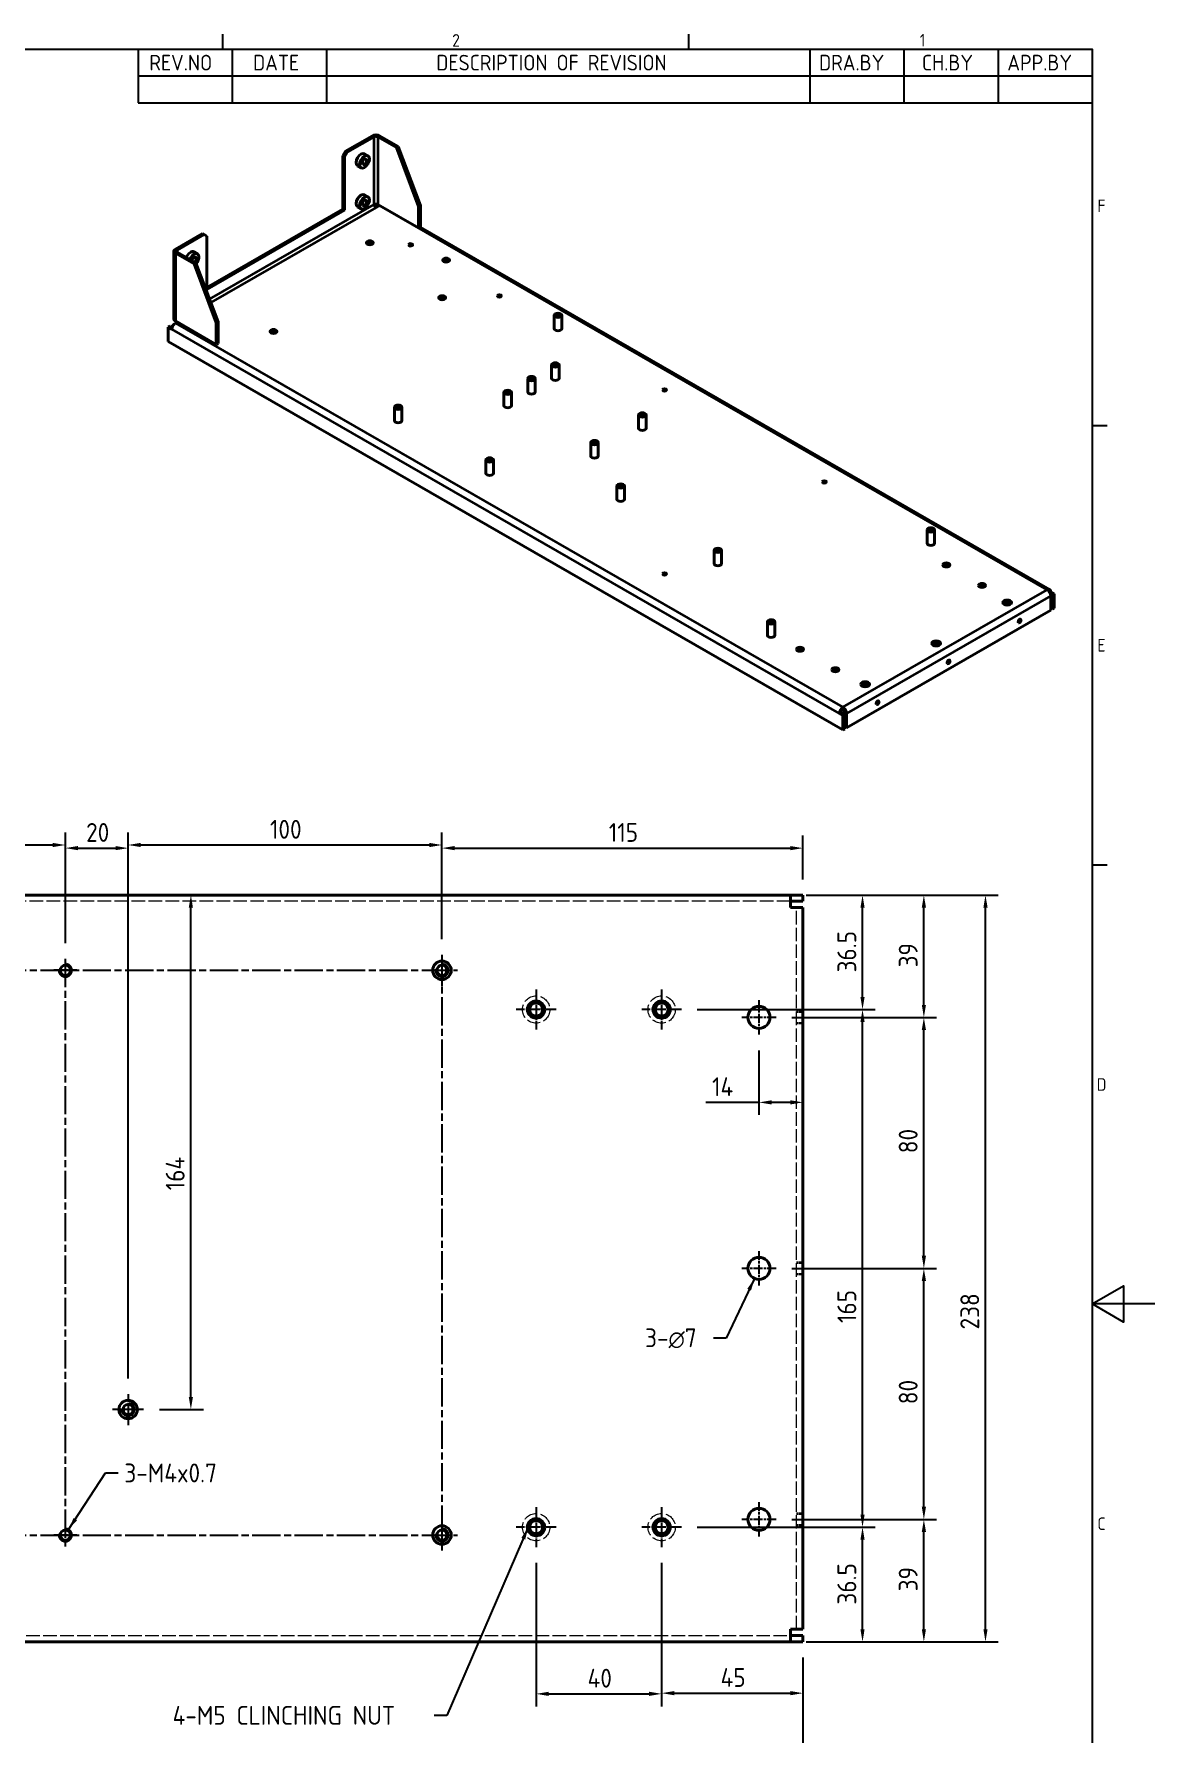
# Model space of a CAD drawing. Header units: millimetres. Extents: x 0 to 1188, y 0 to 840.
# Drawn here: x 831 to 1188, y 283 to 825 of the extents above; entities that cross this region are included whole.
import ezdxf

# ---------------------------------------------------------------- set-up
doc = ezdxf.new("R2010")
doc.units = ezdxf.units.MM
doc.header["$LTSCALE"] = 2
doc.linetypes.add('CHAIN', pattern=[0.3543, 0.2362, -0.0295, 0.0591, -0.0295])
doc.linetypes.add('DASHED', pattern=[0.2067, 0.1654, -0.0413])
doc.layers.get('0').update_dxf_attribs({"color": 3, "lineweight": 25})
for name, color, linetype, lineweight in [('가려진 것(ISO)', 2, 'DASHED', 18), ('가시적인 것(ISO)', 3, 'Continuous', 40), ('가시적인 좁은 것(ISO)', 3, 'Continuous', 35), ('경계(ISO)', 7, 'Continuous', 25), ('기호(ISO)', 5, 'Continuous', 25), ('중심 표식(ISO)', 1, 'Continuous', 25), ('중심선(ISO)', 1, 'Continuous', 25), ('치수(ISO)', 2, 'Continuous', 25)]:
    doc.layers.add(name, color=color, linetype=linetype, lineweight=lineweight)
doc.styles.add('ISO Proportiona M2B', font='isocp.shx')
doc.styles.add('문자 텍스트_PSTEK_POSCO', font='isocp.shx')
doc.styles.add('치수 텍스트_PSTEK_POSCO', font='isocp.shx')
doc.dimstyles.new('치수_PSTEK_POSCO', dxfattribs={"dimscale": 2, "dimtxt": 3, "dimasz": 2, "dimexe": 2, "dimexo": 2.5, "dimgap": 1, "dimtad": 1, "dimrnd": 1e-08, "dimdsep": 46, "dimtxsty": '치수 텍스트_PSTEK_POSCO', "dimcen": 0.09, "dimdle": 10, "dimclrd": 7, "dimclre": 7, "dimclrt": 2, "dimadec": 1, "dimazin": 2, "dimtfac": 1, "dimtmove": 0, "dimatfit": 3, "dimfxl": 0, "dimtolj": 1, "dimlwd": -1, "dimlwe": -1, "dimarcsym": 0})
doc.dimstyles.new('치수_PSTEK_POSCO$7', dxfattribs={"dimscale": 2, "dimtxt": 3, "dimasz": 2, "dimexe": 2, "dimexo": 2.5, "dimgap": 1, "dimtad": 1, "dimrnd": 1e-08, "dimdsep": 46, "dimtxsty": '치수 텍스트_PSTEK_POSCO', "dimcen": 0.09, "dimdle": 10, "dimclrd": 7, "dimclre": 7, "dimclrt": 2, "dimadec": 1, "dimazin": 2, "dimtfac": 1, "dimtmove": 0, "dimatfit": 3, "dimfxl": 0, "dimtolj": 1, "dimlwd": -1, "dimlwe": -1, "dimarcsym": 0})

# ---------------------------------------------------------------- blocks, each defined once
blk = doc.blocks.new('경계 Default Border')
at = {"layer": '경계(ISO)'}
for p, q in [((445.5, 410), (445.5, 412.4)), ((519.75, 410), (519.75, 412.4)), ((584, 350), (586.4, 350)), ((584, 280), (586.4, 280))]:
    blk.add_line(p, q, dxfattribs=at)
at = {"layer": '경계(ISO)', "flags": 128}
for points in [[(10, 10), (10, 410), (584, 410), (584, 10), (10, 10)], [(594, 210), (584, 210), (589, 212.89), (589, 207.11), (584, 210)]]:
    blk.add_lwpolyline(points, dxfattribs=at)
at = {"layer": '경계(ISO)', "color": 2, "char_height": 2, "attachment_point": 7, "style": '문자 텍스트_PSTEK_POSCO'}
for s, insert in [('2', (482.04, 410.38)), ('1', (556.53, 410.4)), ('F', (584.83, 384)), ('E', (584.83, 313.98)), ('D', (584.72, 243.98)), ('C', (584.83, 173.98))]:
    blk.add_mtext(s, dxfattribs=dict(at, insert=insert))
blk = doc.blocks.new('*D38')
at = {"layer": 'Defpoints', "color": 0, "transparency": 16777216}
for p in [(1071.82, 550.35), (1133.99, 550.35), (1071.82, 312.35)]:
    blk.add_point(p, dxfattribs=at)
at = {"layer": '치수(ISO)', "color": 7, "transparency": 16777216}
for p, q in [((1076.82, 550.35), (1137.99, 550.35)), ((1133.99, 316.35), (1133.99, 546.35)), ((1076.82, 312.35), (1137.99, 312.35))]:
    blk.add_line(p, q, dxfattribs=at)
for points in [[(1133.33, 546.35), (1134.66, 546.35), (1133.99, 550.35)], [(1133.33, 316.35), (1134.66, 316.35), (1133.99, 312.35)]]:
    blk.add_solid(points, dxfattribs=at)
at = {"layer": '치수(ISO)', "color": 2, "transparency": 16777216, "insert": (1128.99, 411.88), "char_height": 6, "attachment_point": 4, "rotation": 90, "style": '치수 텍스트_PSTEK_POSCO'}
blk.add_mtext('\\A1;238', dxfattribs=at)
blk = doc.blocks.new('*D45')
at = {"layer": 'Defpoints', "color": 0, "transparency": 16777216}
for p in [(1067.32, 351.35), (1114.36, 351.35), (1071.82, 312.35)]:
    blk.add_point(p, dxfattribs=at)
at = {"layer": '치수(ISO)', "color": 7, "transparency": 16777216}
for p, q in [((1072.32, 351.35), (1118.36, 351.35)), ((1114.36, 316.35), (1114.36, 347.35)), ((1076.82, 312.35), (1118.36, 312.35))]:
    blk.add_line(p, q, dxfattribs=at)
for points in [[(1113.7, 347.35), (1115.03, 347.35), (1114.36, 351.35)], [(1113.7, 316.35), (1115.03, 316.35), (1114.36, 312.35)]]:
    blk.add_solid(points, dxfattribs=at)
at = {"layer": '치수(ISO)', "color": 2, "transparency": 16777216, "insert": (1109.36, 328.4), "char_height": 6, "attachment_point": 4, "rotation": 90, "style": '치수 텍스트_PSTEK_POSCO'}
blk.add_mtext('\\A1;39', dxfattribs=at)
blk = doc.blocks.new('*D46')
at = {"layer": 'Defpoints', "color": 0, "transparency": 16777216}
for p in [(1067.32, 431.35), (1114.36, 431.35), (1067.32, 351.35)]:
    blk.add_point(p, dxfattribs=at)
at = {"layer": '치수(ISO)', "color": 7, "transparency": 16777216}
for p, q in [((1072.32, 431.35), (1118.36, 431.35)), ((1114.36, 355.35), (1114.36, 427.35)), ((1072.32, 351.35), (1118.36, 351.35))]:
    blk.add_line(p, q, dxfattribs=at)
for points in [[(1113.7, 427.35), (1115.03, 427.35), (1114.36, 431.35)], [(1113.7, 355.35), (1115.03, 355.35), (1114.36, 351.35)]]:
    blk.add_solid(points, dxfattribs=at)
at = {"layer": '치수(ISO)', "color": 2, "transparency": 16777216, "insert": (1109.36, 388.05), "char_height": 6, "attachment_point": 4, "rotation": 90, "style": '치수 텍스트_PSTEK_POSCO'}
blk.add_mtext('\\A1;80', dxfattribs=at)
blk = doc.blocks.new('*D47')
at = {"layer": 'Defpoints', "color": 0, "transparency": 16777216}
for p in [(1061.82, 505.85), (1075.82, 484.26), (1075.82, 479.85)]:
    blk.add_point(p, dxfattribs=at)
at = {"layer": '치수(ISO)', "color": 7, "transparency": 16777216}
for p, q in [((1061.82, 500.85), (1061.82, 480.26)), ((1061.82, 484.26), (1044.88, 484.26)), ((1071.82, 484.26), (1065.82, 484.26))]:
    blk.add_line(p, q, dxfattribs=at)
for points in [[(1065.82, 484.93), (1065.82, 483.6), (1061.82, 484.26)], [(1071.82, 484.93), (1071.82, 483.6), (1075.82, 484.26)]]:
    blk.add_solid(points, dxfattribs=at)
at = {"layer": '치수(ISO)', "color": 2, "transparency": 16777216, "insert": (1046.88, 489.26), "char_height": 6, "attachment_point": 4, "style": '치수 텍스트_PSTEK_POSCO'}
blk.add_mtext('\\A1;14', dxfattribs=at)
blk = doc.blocks.new('*D48')
at = {"layer": 'Defpoints', "color": 0, "transparency": 16777216}
for p in [(1067.32, 511.35), (1114.36, 511.35), (1067.32, 431.35)]:
    blk.add_point(p, dxfattribs=at)
at = {"layer": '치수(ISO)', "color": 7, "transparency": 16777216}
for p, q in [((1072.32, 511.35), (1118.36, 511.35)), ((1114.36, 435.35), (1114.36, 507.35)), ((1072.32, 431.35), (1118.36, 431.35))]:
    blk.add_line(p, q, dxfattribs=at)
for points in [[(1113.7, 507.35), (1115.03, 507.35), (1114.36, 511.35)], [(1113.7, 435.35), (1115.03, 435.35), (1114.36, 431.35)]]:
    blk.add_solid(points, dxfattribs=at)
at = {"layer": '치수(ISO)', "color": 2, "transparency": 16777216, "insert": (1109.36, 468.05), "char_height": 6, "attachment_point": 4, "rotation": 90, "style": '치수 텍스트_PSTEK_POSCO'}
blk.add_mtext('\\A1;80', dxfattribs=at)
blk = doc.blocks.new('*D49')
at = {"layer": 'Defpoints', "color": 0, "transparency": 16777216}
for p in [(1071.82, 550.35), (1114.36, 550.35), (1067.32, 511.35)]:
    blk.add_point(p, dxfattribs=at)
at = {"layer": '치수(ISO)', "color": 7, "transparency": 16777216}
for p, q in [((1076.82, 550.35), (1118.36, 550.35)), ((1114.36, 515.35), (1114.36, 546.35)), ((1072.32, 511.35), (1118.36, 511.35))]:
    blk.add_line(p, q, dxfattribs=at)
for points in [[(1113.7, 546.35), (1115.03, 546.35), (1114.36, 550.35)], [(1113.7, 515.35), (1115.03, 515.35), (1114.36, 511.35)]]:
    blk.add_solid(points, dxfattribs=at)
at = {"layer": '치수(ISO)', "color": 2, "transparency": 16777216, "insert": (1109.36, 527.28), "char_height": 6, "attachment_point": 4, "rotation": 90, "style": '치수 텍스트_PSTEK_POSCO'}
blk.add_mtext('\\A1;39', dxfattribs=at)
blk = doc.blocks.new('*D50')
at = {"layer": 'Defpoints', "color": 0, "transparency": 16777216}
for p in [(1075.82, 565.3), (1075.82, 550.35), (960.82, 531.3)]:
    blk.add_point(p, dxfattribs=at)
at = {"layer": '치수(ISO)', "color": 7, "transparency": 16777216}
for p, q in [((960.82, 536.3), (960.82, 569.3)), ((1075.82, 555.35), (1075.82, 569.3)), ((964.82, 565.3), (1071.82, 565.3))]:
    blk.add_line(p, q, dxfattribs=at)
for points in [[(964.82, 565.97), (964.82, 564.64), (960.82, 565.3)], [(1071.82, 565.97), (1071.82, 564.64), (1075.82, 565.3)]]:
    blk.add_solid(points, dxfattribs=at)
at = {"layer": '치수(ISO)', "color": 2, "transparency": 16777216, "insert": (1013.99, 570.3), "char_height": 6, "attachment_point": 4, "style": '치수 텍스트_PSTEK_POSCO'}
blk.add_mtext('\\A1;115', dxfattribs=at)
blk = doc.blocks.new('*D51')
at = {"layer": 'Defpoints', "color": 0, "transparency": 16777216}
for p in [(867.98, 550.35), (880.82, 550.35), (865.77, 386.35)]:
    blk.add_point(p, dxfattribs=at)
at = {"layer": '치수(ISO)', "color": 7, "transparency": 16777216}
for p, q in [((880.82, 390.35), (880.82, 546.35)), ((870.77, 386.35), (884.82, 386.35))]:
    blk.add_line(p, q, dxfattribs=at)
for points in [[(880.15, 546.35), (881.48, 546.35), (880.82, 550.35)], [(880.15, 390.35), (881.48, 390.35), (880.82, 386.35)]]:
    blk.add_solid(points, dxfattribs=at)
at = {"layer": '치수(ISO)', "color": 2, "transparency": 16777216, "insert": (875.82, 456.25), "char_height": 6, "attachment_point": 4, "rotation": 90, "style": '치수 텍스트_PSTEK_POSCO'}
blk.add_mtext('\\A1;164', dxfattribs=at)
blk = doc.blocks.new('*D52')
at = {"layer": 'Defpoints', "color": 0, "transparency": 16777216}
for p in [(960.82, 566.3), (960.82, 531.3), (860.82, 391.3)]:
    blk.add_point(p, dxfattribs=at)
at = {"layer": '치수(ISO)', "color": 7, "transparency": 16777216}
for p, q in [((860.82, 396.3), (860.82, 570.3)), ((960.82, 536.3), (960.82, 570.3)), ((864.82, 566.3), (956.82, 566.3))]:
    blk.add_line(p, q, dxfattribs=at)
for points in [[(864.82, 566.97), (864.82, 565.64), (860.82, 566.3)], [(956.82, 566.97), (956.82, 565.64), (960.82, 566.3)]]:
    blk.add_solid(points, dxfattribs=at)
at = {"layer": '치수(ISO)', "color": 2, "transparency": 16777216, "insert": (906.02, 571.3), "char_height": 6, "attachment_point": 4, "style": '치수 텍스트_PSTEK_POSCO'}
blk.add_mtext('\\A1;100', dxfattribs=at)
blk = doc.blocks.new('*D53')
at = {"layer": 'Defpoints', "color": 0, "transparency": 16777216}
for p in [(860.82, 565.3), (840.82, 529.97), (860.82, 391.3)]:
    blk.add_point(p, dxfattribs=at)
at = {"layer": '치수(ISO)', "color": 7, "transparency": 16777216}
for p, q in [((840.82, 534.97), (840.82, 569.3)), ((860.82, 396.3), (860.82, 569.3)), ((844.82, 565.3), (856.82, 565.3))]:
    blk.add_line(p, q, dxfattribs=at)
for points in [[(844.82, 565.97), (844.82, 564.64), (840.82, 565.3)], [(856.82, 565.97), (856.82, 564.64), (860.82, 565.3)]]:
    blk.add_solid(points, dxfattribs=at)
at = {"layer": '치수(ISO)', "color": 2, "transparency": 16777216, "insert": (847.44, 570.3), "char_height": 6, "attachment_point": 4, "style": '치수 텍스트_PSTEK_POSCO'}
blk.add_mtext('\\A1;20', dxfattribs=at)
blk = doc.blocks.new('*D55')
at = {"layer": 'Defpoints', "color": 0, "transparency": 16777216}
for p in [(840.82, 566.3), (840.82, 529.97), (743.12, 399.6)]:
    blk.add_point(p, dxfattribs=at)
at = {"layer": '치수(ISO)', "color": 7, "transparency": 16777216}
for p, q in [((743.12, 404.6), (743.12, 570.3)), ((840.82, 534.97), (840.82, 570.3)), ((747.12, 566.3), (836.82, 566.3))]:
    blk.add_line(p, q, dxfattribs=at)
for points in [[(747.12, 566.97), (747.12, 565.64), (743.12, 566.3)], [(836.82, 566.97), (836.82, 565.64), (840.82, 566.3)]]:
    blk.add_solid(points, dxfattribs=at)
at = {"layer": '치수(ISO)', "color": 2, "transparency": 16777216, "insert": (785.54, 571.3), "char_height": 6, "attachment_point": 4, "style": '치수 텍스트_PSTEK_POSCO'}
blk.add_mtext('\\A1;97.7', dxfattribs=at)
blk = doc.blocks.new('*D64')
at = {"layer": 'Defpoints', "color": 0, "transparency": 16777216}
for p in [(1071.82, 550.35), (1094.82, 550.35), (1037.17, 513.85)]:
    blk.add_point(p, dxfattribs=at)
at = {"layer": '치수(ISO)', "color": 7, "transparency": 16777216}
for p, q in [((1076.82, 550.35), (1098.82, 550.35)), ((1094.82, 517.85), (1094.82, 546.35)), ((1042.17, 513.85), (1098.82, 513.85))]:
    blk.add_line(p, q, dxfattribs=at)
for points in [[(1094.15, 546.35), (1095.48, 546.35), (1094.82, 550.35)], [(1094.15, 517.85), (1095.48, 517.85), (1094.82, 513.85)]]:
    blk.add_solid(points, dxfattribs=at)
at = {"layer": '치수(ISO)', "color": 2, "transparency": 16777216, "insert": (1089.82, 525.68), "char_height": 6, "attachment_point": 4, "rotation": 90, "style": '치수 텍스트_PSTEK_POSCO'}
blk.add_mtext('\\A1;36.5', dxfattribs=at)
blk = doc.blocks.new('*D65')
at = {"layer": 'Defpoints', "color": 0, "transparency": 16777216}
for p in [(1030.82, 342.5), (1075.82, 312.35), (1075.82, 295.95)]:
    blk.add_point(p, dxfattribs=at)
at = {"layer": '치수(ISO)', "color": 7, "transparency": 16777216}
for p, q in [((1030.82, 337.5), (1030.82, 291.95)), ((1075.82, 307.35), (1075.82, 291.95)), ((1034.82, 295.95), (1071.82, 295.95))]:
    blk.add_line(p, q, dxfattribs=at)
for points in [[(1034.82, 296.62), (1034.82, 295.29), (1030.82, 295.95)], [(1071.82, 296.62), (1071.82, 295.29), (1075.82, 295.95)]]:
    blk.add_solid(points, dxfattribs=at)
at = {"layer": '치수(ISO)', "color": 2, "transparency": 16777216, "insert": (1049.59, 300.95), "char_height": 6, "attachment_point": 4, "style": '치수 텍스트_PSTEK_POSCO'}
blk.add_mtext('\\A1;45', dxfattribs=at)
blk = doc.blocks.new('*D66')
at = {"layer": 'Defpoints', "color": 0, "transparency": 16777216}
for p in [(1037.17, 513.85), (1094.82, 513.85), (1037.17, 348.85)]:
    blk.add_point(p, dxfattribs=at)
at = {"layer": '치수(ISO)', "color": 7, "transparency": 16777216}
for p, q in [((1042.17, 513.85), (1098.82, 513.85)), ((1094.82, 352.85), (1094.82, 509.85)), ((1042.17, 348.85), (1098.82, 348.85))]:
    blk.add_line(p, q, dxfattribs=at)
for points in [[(1094.15, 509.85), (1095.48, 509.85), (1094.82, 513.85)], [(1094.15, 352.85), (1095.48, 352.85), (1094.82, 348.85)]]:
    blk.add_solid(points, dxfattribs=at)
at = {"layer": '치수(ISO)', "color": 2, "transparency": 16777216, "insert": (1089.82, 413.93), "char_height": 6, "attachment_point": 4, "rotation": 90, "style": '치수 텍스트_PSTEK_POSCO'}
blk.add_mtext('\\A1;165', dxfattribs=at)
blk = doc.blocks.new('*D67')
at = {"layer": 'Defpoints', "color": 0, "transparency": 16777216}
for p in [(1037.17, 348.85), (1094.82, 348.85), (1071.82, 312.35)]:
    blk.add_point(p, dxfattribs=at)
at = {"layer": '치수(ISO)', "color": 7, "transparency": 16777216}
for p, q in [((1042.17, 348.85), (1098.82, 348.85)), ((1094.82, 316.35), (1094.82, 344.85)), ((1076.82, 312.35), (1098.82, 312.35))]:
    blk.add_line(p, q, dxfattribs=at)
for points in [[(1094.15, 344.85), (1095.48, 344.85), (1094.82, 348.85)], [(1094.15, 316.35), (1095.48, 316.35), (1094.82, 312.35)]]:
    blk.add_solid(points, dxfattribs=at)
at = {"layer": '치수(ISO)', "color": 2, "transparency": 16777216, "insert": (1089.82, 324.18), "char_height": 6, "attachment_point": 4, "rotation": 90, "style": '치수 텍스트_PSTEK_POSCO'}
blk.add_mtext('\\A1;36.5', dxfattribs=at)
blk = doc.blocks.new('*D68')
at = {"layer": 'Defpoints', "color": 0, "transparency": 16777216}
for p in [(990.82, 342.5), (1030.82, 342.5), (1030.82, 295.73)]:
    blk.add_point(p, dxfattribs=at)
at = {"layer": '치수(ISO)', "color": 7, "transparency": 16777216}
for p, q in [((990.82, 337.5), (990.82, 291.73)), ((1030.82, 337.5), (1030.82, 291.73)), ((994.82, 295.73), (1026.82, 295.73))]:
    blk.add_line(p, q, dxfattribs=at)
for points in [[(994.82, 296.4), (994.82, 295.07), (990.82, 295.73)], [(1026.82, 296.4), (1026.82, 295.07), (1030.82, 295.73)]]:
    blk.add_solid(points, dxfattribs=at)
at = {"layer": '치수(ISO)', "color": 2, "transparency": 16777216, "insert": (1007.22, 300.73), "char_height": 6, "attachment_point": 4, "style": '치수 텍스트_PSTEK_POSCO'}
blk.add_mtext('\\A1;40', dxfattribs=at)
blk = doc.blocks.new('*D81')
at = {"layer": 'Defpoints', "color": 0, "transparency": 16777216}
for p in [(315.82, 312.35), (1075.82, 312.35), (1075.82, 275.86)]:
    blk.add_point(p, dxfattribs=at)
at = {"layer": '치수(ISO)', "color": 7, "transparency": 16777216}
for p, q in [((315.82, 307.35), (315.82, 271.86)), ((1075.82, 307.35), (1075.82, 271.86)), ((319.82, 275.86), (1071.82, 275.86))]:
    blk.add_line(p, q, dxfattribs=at)
for points in [[(319.82, 276.53), (319.82, 275.19), (315.82, 275.86)], [(1071.82, 276.53), (1071.82, 275.19), (1075.82, 275.86)]]:
    blk.add_solid(points, dxfattribs=at)
at = {"layer": '치수(ISO)', "color": 2, "transparency": 16777216, "insert": (690.42, 280.86), "char_height": 6, "attachment_point": 4, "style": '치수 텍스트_PSTEK_POSCO'}
blk.add_mtext('\\A1;760', dxfattribs=at)

msp = doc.modelspace()

# ---------------------------------------------------------------- linework, layer by layer
at = {"layer": '가려진 것(ISO)', "ltscale": 13.086773}
for p, q in [((1071.817, 548.354), (319.817, 548.354)), ((319.817, 314.354), (1071.817, 314.354))]:
    msp.add_line(p, q, dxfattribs=at)
at = {"layer": '가려진 것(ISO)', "ltscale": 12.938648}
msp.add_line((1073.817, 316.354), (1073.817, 546.354), dxfattribs=at)
at = {"layer": '가려진 것(ISO)', "ltscale": 1.904597}
for p, q in [((1075.817, 513.354), (1073.817, 513.354)), ((1073.817, 512.975), (1075.817, 512.975)), ((1073.817, 509.733), (1075.817, 509.733)), ((1073.817, 509.354), (1075.817, 509.354)), ((1075.817, 433.354), (1073.817, 433.354)), ((1073.817, 432.975), (1075.817, 432.975)), ((1073.817, 429.733), (1075.817, 429.733)), ((1073.817, 429.354), (1075.817, 429.354)), ((1075.817, 353.354), (1073.817, 353.354)), ((1073.817, 352.975), (1075.817, 352.975)), ((1073.817, 349.733), (1075.817, 349.733)), ((1073.817, 349.354), (1075.817, 349.354))]:
    msp.add_line(p, q, dxfattribs=at)
at = {"layer": '가려진 것(ISO)', "ltscale": 13.222959}
for centre in [(990.817, 513.854), (1030.817, 513.854), (990.817, 348.854), (1030.817, 348.854)]:
    msp.add_circle(centre, 4.35, dxfattribs=at)
at = {"layer": '가시적인 것(ISO)'}
for p, q in [((938.679, 792.377), (930.052, 787.409)), ((939.244, 792.051), (930.618, 787.084)), ((946.315, 788.631), (940.376, 792.051)), ((946.881, 788.957), (940.941, 792.377)), ((930.052, 787.409), (929.204, 785.94)), ((929.204, 785.94), (929.769, 785.614)), ((929.204, 768.935), (929.204, 785.94)), ((929.769, 785.614), (930.618, 787.084)), ((930.618, 787.084), (930.052, 787.409)), ((936.1, 786.609), (937.231, 785.958)), ((946.315, 788.631), (946.881, 788.957)), ((953.387, 769.843), (946.315, 788.631)), ((946.881, 788.957), (953.952, 770.169)), ((929.769, 785.614), (929.769, 768.609)), ((933.904, 782.797), (935.035, 782.145)), ((933.904, 769.716), (935.035, 769.064)), ((936.1, 773.529), (937.231, 772.877)), ((940.941, 770.14), (939.81, 769.488)), ((953.387, 762.976), (940.376, 770.468)), ((953.952, 770.169), (953.387, 769.843)), ((953.387, 762.976), (953.387, 769.843)), ((953.952, 763.302), (953.952, 770.169)), ((885.929, 744.014), (929.204, 768.935)), ((929.769, 768.609), (885.929, 743.363)), ((929.204, 768.935), (929.769, 768.609)), ((884.514, 761.186), (875.888, 756.218)), ((885.08, 760.86), (876.453, 755.892)), ((884.514, 761.186), (885.08, 760.86)), ((885.08, 760.86), (885.929, 760.368)), ((885.929, 743.363), (885.929, 760.368)), ((953.387, 762.976), (953.952, 763.302)), ((1154.438, 647.734), (953.852, 763.244)), ((875.419, 733.983), (875.419, 755.567)), ((875.888, 754.915), (881.827, 751.495)), ((882.393, 751.821), (876.453, 755.241)), ((881.794, 755.337), (882.925, 754.685)), ((881.827, 751.495), (882.393, 751.821)), ((888.898, 732.707), (881.827, 751.495)), ((882.393, 751.821), (889.464, 733.033)), ((962.151, 752.691), (962.913, 752.253)), ((873.625, 731.37), (874.191, 731.696)), ((874.191, 731.696), (874.856, 731.312)), ((888.898, 725.84), (875.888, 733.332)), ((876.456, 733.005), (875.888, 732.678)), ((889.464, 733.033), (888.898, 732.707)), ((888.898, 732.707), (888.898, 725.84)), ((889.464, 733.033), (889.464, 726.165)), ((996.613, 730.886), (996.613, 735.138)), ((998.973, 730.886), (998.973, 735.138)), ((874.756, 730.718), (873.625, 731.37)), ((873.625, 726.792), (873.625, 731.37)), ((1088.585, 603.004), (873.625, 726.792)), ((889.464, 726.165), (888.898, 725.84)), ((995.764, 715.087), (995.764, 719.338)), ((998.124, 715.087), (998.124, 719.338)), ((980.576, 706.34), (980.576, 710.592)), ((982.936, 706.34), (982.936, 710.592)), ((988.17, 710.714), (988.17, 714.965)), ((990.53, 710.714), (990.53, 714.965)), ((945.701, 701.568), (945.701, 705.819)), ((948.061, 701.568), (948.061, 705.819)), ((1023.483, 699.125), (1023.483, 703.376)), ((1025.843, 699.125), (1025.843, 703.376)), ((1008.209, 690.33), (1008.209, 694.581)), ((1010.569, 690.33), (1010.569, 694.581)), ((974.834, 684.792), (974.834, 689.043)), ((977.194, 684.792), (977.194, 689.043)), ((1016.582, 676.485), (1016.582, 680.736)), ((1018.942, 676.485), (1018.942, 680.736)), ((1115.407, 662.477), (1115.407, 666.729)), ((1117.767, 662.477), (1117.767, 666.729)), ((1047.525, 655.962), (1047.525, 660.213)), ((1049.885, 655.962), (1049.885, 660.213)), ((1154.441, 646.809), (1154.771, 646.999)), ((1155.336, 646.022), (1154.62, 646.434)), ((1154.771, 646.999), (1155.902, 646.347)), ((1154.771, 645.696), (1154.771, 641.118)), ((1155.902, 646.347), (1155.336, 646.022)), ((1155.336, 641.443), (1155.336, 646.022)), ((1155.902, 646.347), (1155.902, 641.769)), ((1154.771, 641.118), (1089.717, 603.656)), ((1154.771, 641.769), (1155.336, 641.443)), ((1155.902, 641.769), (1155.336, 641.443)), ((1064.495, 633.159), (1064.495, 637.411)), ((1066.855, 633.159), (1066.855, 637.411)), ((1088.02, 608.56), (1087.454, 608.234)), ((1088.585, 607.582), (1087.454, 608.234)), ((1088.02, 608.56), (1089.151, 607.908)), ((1088.585, 609.539), (1088.585, 610.193)), ((1089.151, 607.908), (1088.585, 607.582)), ((1088.585, 603.004), (1088.585, 607.582)), ((1089.151, 607.908), (1089.151, 608.56)), ((1089.151, 607.908), (1089.151, 603.33)), ((1089.717, 603.656), (1089.717, 608.234)), ((1089.151, 603.33), (1088.585, 603.004)), ((1089.151, 603.981), (1089.717, 603.656)), ((319.817, 550.354), (1071.817, 550.354)), ((1071.817, 550.354), (1075.817, 550.354)), ((1071.817, 550.354), (1071.817, 546.354)), ((1075.817, 548.354), (1071.817, 548.354)), ((1075.817, 550.354), (1075.817, 548.354)), ((1075.817, 546.354), (1071.817, 546.354)), ((1075.817, 546.354), (1075.817, 316.354)), ((1071.817, 316.354), (1075.817, 316.354)), ((1071.817, 316.354), (1071.817, 312.354)), ((1071.817, 314.354), (1075.817, 314.354)), ((1075.817, 314.354), (1075.817, 312.354)), ((1071.817, 312.354), (319.817, 312.354)), ((1075.817, 312.354), (1071.817, 312.354))]:
    msp.add_line(p, q, dxfattribs=at)
for centre, radius in [((840.817, 526.354), 1.621), ((960.817, 526.354), 2.95), ((960.817, 526.354), 1.621), ((990.817, 513.854), 2.75), ((990.817, 513.854), 2.067), ((1030.817, 513.854), 2.75), ((1030.817, 513.854), 2.067), ((1061.817, 511.354), 3.5), ((1061.817, 431.354), 3.5), ((860.817, 386.354), 2.95), ((860.817, 386.354), 1.621), ((1061.817, 351.354), 3.5), ((840.817, 346.354), 1.621), ((960.817, 346.354), 2.95), ((960.817, 346.354), 1.621), ((990.817, 348.854), 2.75), ((990.817, 348.854), 2.067), ((1030.817, 348.854), 2.75), ((1030.817, 348.854), 2.067)]:
    msp.add_circle(centre, radius, dxfattribs=at)
for centre, major_axis, ratio, start_param, end_param in [((939.81, 791.726), (-1.6, 0), 0.5758617, 3.9269908, 5.4977871), ((939.81, 791.726), (-0.8, 0), 0.5758617, 3.9269908, 5.4977871), ((935.002, 784.703), (-1.098, -1.906), 0.5780931, 3.1415927, 6.2831853), ((935.002, 771.622), (-1.098, -1.906), 0.5780931, 3.1415927, 6.2831853), ((939.81, 770.142), (-0.8, 0), 0.5758617, 3.9269908, 5.4977871), ((939.81, 770.142), (-0.399, 0.693), 0.5780931, 0.7873319, 2.3581282), ((940.941, 768.832), (-0.798, -1.387), 0.5780931, 3.9231178, 3.9250571), ((877.019, 755.567), (-1.6, 0), 0.5758617, 5.4977871, 7.0685835), ((877.019, 755.567), (-0.8, 0), 0.5758617, 5.4977871, 7.0685835), ((880.696, 753.43), (1.098, 1.906), 0.5780931, 0, 1.8226234), ((881.827, 752.779), (1.098, 1.906), 0.5780931, 4.3706766, 8.1058087), ((881.827, 752.779), (0.491, 0.852), 0.5780931, 4.1210949, 8.4452757), ((937.83, 757.596), (-1.1, 0), 0.5758617, 3.6840618, 5.7407162), ((950.841, 756.944), (-0.648, 0), 0.5758617, 4.2087112, 5.2160668), ((962.155, 752.058), (-1.1, 0), 0.5758617, 3.6840618, 5.7407162), ((960.882, 740.086), (-1.1, 0), 0.5758617, 3.6840618, 5.7407162), ((979.125, 740.656), (-0.648, 0), 0.5758617, 4.2087112, 5.2160668), ((875.888, 731.37), (-0.798, -1.387), 0.5780931, 3.9250571, 5.4958534), ((877.019, 733.983), (-1.6, 0), 0.5758617, 0, 0.7853982), ((907.142, 729.336), (-1.1, 0), 0.5758617, 3.6840618, 5.7407162), ((997.793, 730.886), (1.18, 0), 0.5758617, 3.1415927, 6.2831853), ((989.35, 710.714), (1.18, 0), 0.5758617, 3.1415927, 6.2831853), ((996.944, 715.087), (1.18, 0), 0.5758617, 3.1415927, 6.2831853), ((1031.734, 710.687), (-0.648, 0), 0.5758617, 4.2087112, 5.2160668), ((981.756, 706.34), (1.18, 0), 0.5758617, 3.1415927, 6.2831853), ((946.881, 701.568), (1.18, 0), 0.5758617, 3.1415927, 6.2831853), ((1024.663, 699.125), (1.18, 0), 0.5758617, 3.1415927, 6.2831853), ((1009.389, 690.33), (1.18, 0), 0.5758617, 3.1415927, 6.2831853), ((976.014, 684.792), (1.18, 0), 0.5758617, 3.1415927, 6.2831853), ((1082.646, 681.369), (-0.648, 0), 0.5758617, 4.2087112, 5.2160668), ((1017.762, 676.485), (1.18, 0), 0.5758617, 3.1415927, 6.2831853), ((1116.587, 662.477), (1.18, 0), 0.5758617, 3.1415927, 6.2831853), ((1048.705, 655.962), (1.18, 0), 0.5758617, 3.1415927, 6.2831853), ((1031.734, 652.051), (-0.648, 0), 0.5758617, 4.2087112, 5.2160668), ((1121.537, 654.901), (-1.1, 0), 0.5758617, 3.6840618, 5.7407162), ((1121.537, 654.901), (0.827, 0), 0.5758617, 0.418676, 2.7229167), ((1132.85, 648.386), (-1.1, 0), 0.5758617, 3.6840618, 5.7407162), ((1132.85, 648.386), (0.827, 0), 0.5758617, 0.418676, 2.7229167), ((1153.639, 646.347), (0.798, 1.387), 0.5780931, 5.4958534, 7.0666498), ((1153.639, 646.347), (0.798, -1.387), 0.5780931, 0.7873319, 2.3581282), ((1140.911, 642.929), (-1.4, 0), 0.5758617, 3.559257, 5.8655209), ((1144.305, 638.032), (0.324, 0.562), 0.5780931, 4.1983195, 5.2264585), ((1065.675, 633.159), (1.18, 0), 0.5758617, 3.1415927, 6.2831853), ((1074.868, 628.026), (-1.1, 0), 0.5758617, 3.6840618, 5.7407162), ((1118.284, 629.899), (-1.4, 0), 0.5758617, 3.559257, 5.8655209), ((1074.868, 628.026), (0.827, 0), 0.5758617, 0.418676, 2.7229167), ((1121.678, 625.001), (0.324, 0.562), 0.5780931, 4.1983195, 5.2264585), ((1086.181, 621.511), (-1.1, 0), 0.5758617, 3.6840618, 5.7407162), ((1086.181, 621.511), (0.827, 0), 0.5758617, 0.418676, 2.7229167), ((1095.656, 616.869), (-1.4, 0), 0.5758617, 3.559257, 5.8655209), ((1088.585, 608.885), (0.798, 1.387), 0.5780931, 0.7834645, 2.3542608), ((1088.585, 608.885), (-0.399, -0.693), 0.5780931, 3.9250571, 5.4958534), ((1088.585, 608.885), (-0.798, 1.387), 0.5780931, 3.9289245, 5.4997209), ((1088.585, 608.885), (-0.399, 0.693), 0.5780931, 3.9289245, 5.4997209), ((1099.051, 611.971), (0.324, 0.562), 0.5780931, 4.1983195, 5.2264585)]:
    msp.add_ellipse(centre, major_axis=major_axis, ratio=ratio, start_param=start_param, end_param=end_param, dxfattribs=at)
for centre, major_axis, ratio in [((936.133, 784.051), (-1.098, -1.906), 0.5780931), ((936.133, 784.051), (-0.491, -0.852), 0.5780931), ((936.133, 770.971), (-1.098, -1.906), 0.5780931), ((936.133, 770.971), (-0.491, -0.852), 0.5780931), ((937.83, 758.25), (-1.1, 0), 0.5758617), ((950.841, 757.598), (-0.648, 0), 0.5758617), ((962.155, 752.712), (-1.1, 0), 0.5758617), ((960.882, 740.74), (-1.1, 0), 0.5758617), ((979.125, 741.31), (-0.648, 0), 0.5758617), ((997.793, 735.138), (-1.18, 0), 0.5758617), ((997.793, 735.138), (-0.648, 0), 0.5758617), ((907.142, 729.99), (-1.1, 0), 0.5758617), ((989.35, 714.965), (-1.18, 0), 0.5758617), ((989.35, 714.965), (-0.648, 0), 0.5758617), ((996.944, 719.338), (-1.18, 0), 0.5758617), ((996.944, 719.338), (-0.648, 0), 0.5758617), ((981.756, 710.592), (-1.18, 0), 0.5758617), ((981.756, 710.592), (-0.648, 0), 0.5758617), ((1031.734, 711.341), (-0.648, 0), 0.5758617), ((946.881, 705.819), (-1.18, 0), 0.5758617), ((946.881, 705.819), (-0.648, 0), 0.5758617), ((1024.663, 703.376), (-1.18, 0), 0.5758617), ((1024.663, 703.376), (-0.648, 0), 0.5758617), ((1009.389, 694.581), (-1.18, 0), 0.5758617), ((1009.389, 694.581), (-0.648, 0), 0.5758617), ((976.014, 689.043), (-1.18, 0), 0.5758617), ((976.014, 689.043), (-0.648, 0), 0.5758617), ((1017.762, 680.736), (-1.18, 0), 0.5758617), ((1017.762, 680.736), (-0.648, 0), 0.5758617), ((1082.646, 682.023), (-0.648, 0), 0.5758617), ((1116.587, 666.729), (-1.18, 0), 0.5758617), ((1116.587, 666.729), (-0.648, 0), 0.5758617), ((1048.705, 660.213), (-1.18, 0), 0.5758617), ((1048.705, 660.213), (-0.648, 0), 0.5758617), ((1121.537, 655.555), (-1.1, 0), 0.5758617), ((1031.734, 652.705), (-0.648, 0), 0.5758617), ((1132.85, 649.04), (-1.1, 0), 0.5758617), ((1140.911, 643.583), (-1.4, 0), 0.5758617), ((1065.675, 637.411), (-1.18, 0), 0.5758617), ((1065.675, 637.411), (-0.648, 0), 0.5758617), ((1144.871, 637.706), (-0.324, -0.562), 0.5780931), ((1074.868, 628.68), (-1.1, 0), 0.5758617), ((1118.284, 630.553), (-1.4, 0), 0.5758617), ((1122.244, 624.676), (-0.324, -0.562), 0.5780931), ((1086.181, 622.165), (-1.1, 0), 0.5758617), ((1095.656, 617.523), (-1.4, 0), 0.5758617), ((1099.616, 611.645), (-0.324, -0.562), 0.5780931)]:
    msp.add_ellipse(centre, major_axis=major_axis, ratio=ratio, dxfattribs=at)
at = {"layer": '가시적인 좁은 것(ISO)'}
for p, q in [((939.244, 770.468), (939.244, 792.051)), ((940.376, 792.051), (940.376, 770.468)), ((886.752, 740.24), (939.244, 770.468)), ((939.81, 769.488), (887.156, 739.167)), ((1153.639, 647.655), (940.941, 770.14)), ((875.888, 754.915), (875.888, 733.332)), ((876.453, 755.892), (876.453, 755.241)), ((875.888, 732.678), (1088.585, 610.193)), ((1087.454, 608.234), (874.756, 730.718)), ((1088.585, 610.193), (1153.639, 647.655)), ((1154.771, 645.696), (1089.717, 608.234)), ((1089.717, 608.234), (1089.151, 608.56))]:
    msp.add_line(p, q, dxfattribs=at)
for centre, radius, start, end in [((840.817, 526.354), 2, 170, 80), ((960.817, 526.354), 2, 170, 80), ((990.817, 513.854), 2.5, 100, 10), ((1030.817, 513.854), 2.5, 100, 10), ((860.817, 386.354), 2, 170, 80), ((840.817, 346.354), 2, 170, 80), ((960.817, 346.354), 2, 170, 80), ((990.817, 348.854), 2.5, 100, 10), ((1030.817, 348.854), 2.5, 100, 10)]:
    msp.add_arc(centre, radius, start, end, dxfattribs=at)
at = {"layer": '기호(ISO)'}
for p, q in [((864, 820), (1168, 820)), ((864, 820), (864, 811.44)), ((894, 820), (894, 811.44)), ((924, 820), (924, 811.44)), ((1078, 820), (1078, 811.44)), ((1108, 820), (1108, 811.44)), ((1138, 820), (1138, 811.44)), ((1168, 820), (1168, 811.44)), ((864, 811.44), (1168, 811.44)), ((864, 811.44), (864, 802.88)), ((894, 811.44), (894, 802.88)), ((924, 811.44), (924, 802.88)), ((1078, 811.44), (1078, 802.88)), ((1108, 811.44), (1108, 802.88)), ((1138, 811.44), (1138, 802.88)), ((1168, 811.44), (1168, 802.88)), ((864, 802.88), (1168, 802.88))]:
    msp.add_line(p, q, dxfattribs=at)
at = {"layer": '중심 표식(ISO)', "linetype": 'CHAIN', "ltscale": 5.500377}
for p, q in [((960.817, 531.304), (960.817, 521.404)), ((860.817, 391.304), (860.817, 381.404)), ((865.767, 386.354), (855.867, 386.354)), ((960.817, 351.304), (960.817, 341.404))]:
    msp.add_line(p, q, dxfattribs=at)
at = {"layer": '중심 표식(ISO)', "linetype": 'CHAIN', "ltscale": 4.023582}
for p, q in [((844.438, 526.354), (837.196, 526.354)), ((844.438, 346.354), (837.196, 346.354))]:
    msp.add_line(p, q, dxfattribs=at)
at = {"layer": '중심 표식(ISO)', "linetype": 'CHAIN', "ltscale": 7.056067}
for p, q in [((990.817, 520.204), (990.817, 507.504)), ((1030.817, 520.204), (1030.817, 507.504)), ((997.167, 513.854), (984.467, 513.854)), ((1037.167, 513.854), (1024.467, 513.854)), ((990.817, 355.204), (990.817, 342.504)), ((1030.817, 355.204), (1030.817, 342.504)), ((997.167, 348.854), (984.467, 348.854)), ((1037.167, 348.854), (1024.467, 348.854))]:
    msp.add_line(p, q, dxfattribs=at)
at = {"layer": '중심 표식(ISO)', "linetype": 'CHAIN', "ltscale": 6.111541}
for p, q in [((1061.817, 516.854), (1061.817, 505.854)), ((1067.317, 511.354), (1056.317, 511.354)), ((1061.817, 436.854), (1061.817, 425.854)), ((1067.317, 431.354), (1056.317, 431.354)), ((1061.817, 356.854), (1061.817, 345.854)), ((1067.317, 351.354), (1056.317, 351.354))]:
    msp.add_line(p, q, dxfattribs=at)
at = {"layer": '중심선(ISO)', "linetype": 'CHAIN', "ltscale": 19.051651}
for p, q in [((960.817, 531.304), (960.817, 341.404)), ((535.867, 526.354), (965.767, 526.354)), ((840.817, 529.975), (840.817, 342.733)), ((535.867, 346.354), (965.767, 346.354))]:
    msp.add_line(p, q, dxfattribs=at)

# ---------------------------------------------------------------- block references
at = {"xscale": 2, "yscale": 2, "zscale": 2}
msp.add_blockref('경계 Default Border', (0, 0), dxfattribs=at)

# ---------------------------------------------------------------- texts
at = {"layer": '기호(ISO)', "color": 2, "char_height": 5, "attachment_point": 7, "style": 'ISO Proportiona M2B'}
for s, insert in [('REV.NO', (867.574, 813.166)), ('DATE', (900.628, 813.166)), ('DESCRIPTION OF REVISION', (959.014, 813.166)), ('DRA.BY', (1080.951, 813.166)), ('CH.BY', (1113.729, 813.166)), ('APP.BY', (1140.955, 813.166))]:
    msp.add_mtext(s, dxfattribs=dict(at, insert=insert))
at = {"layer": '기호(ISO)', "color": 2, "char_height": 6, "attachment_point": 4, "line_spacing_factor": 0.525, "style": '치수 텍스트_PSTEK_POSCO'}
for s, insert, width in [('{3-\\fAIGDT|b0|i0;\\H5.0000;n\\fisocp|b0|i0;\\H6.0000;7}', (1025.543, 409.058), 19.80895), ('{3-M4x0.7}', (859.625, 366.145), 37.04618)]:
    msp.add_mtext(s, dxfattribs=dict(at, insert=insert, width=width))
at = {"layer": '기호(ISO)', "color": 2, "insert": (875.001, 288.873), "char_height": 6, "width": 81.354, "attachment_point": 4, "style": '치수 텍스트_PSTEK_POSCO'}
msp.add_mtext('{\\fISOCP|b0|i0;\\H6.0000;4-M5 CLINCHING NUT}', dxfattribs=at)

# ---------------------------------------------------------------- dimensions: what is measured, and where the dimension line sits
at = {"layer": '치수(ISO)', "color": 7}
for base, p1, p2, angle, override, picture, middle in [((840.817, 566.304), (743.117, 399.604), (840.817, 529.975), 180, {"dimdec": 2, "dimtp": 0, "dimtm": 0, "dimtdec": 2, "dimtofl": 0, "dimatfit": 1}, '*D55', (791.967, 566.304)), ((960.817, 566.304), (860.817, 391.304), (960.817, 531.304), 180, {"dimdec": 2, "dimtp": 0, "dimtm": 0, "dimtdec": 2, "dimtofl": 0, "dimatfit": 1}, '*D52', (910.817, 566.304)), ((860.817, 565.304), (840.817, 529.975), (860.817, 391.304), 180, {"dimdec": 2, "dimtp": 0, "dimtm": 0, "dimtdec": 2, "dimtofl": 0, "dimatfit": 1}, '*D53', (850.817, 565.304)), ((1075.817, 565.304), (960.817, 531.304), (1075.817, 550.354), 180, {"dimdec": 2, "dimtp": 0, "dimtm": 0, "dimtdec": 2, "dimtofl": 0, "dimatfit": 1}, '*D50', (1018.317, 565.304)), ((880.817, 550.354), (865.767, 386.354), (867.975, 550.354), 90, {"dimdec": 2, "dimse2": 1, "dimtp": 0, "dimtm": 0, "dimtdec": 2, "dimtofl": 0, "dimatfit": 1}, '*D51', (880.817, 461.354)), ((1094.817, 550.354), (1037.167, 513.854), (1071.817, 550.354), 90, {"dimdec": 2, "dimtp": 0, "dimtm": 0, "dimtdec": 2, "dimtofl": 0, "dimatfit": 1}, '*D64', (1094.817, 532.104)), ((1114.363, 550.354), (1067.317, 511.354), (1071.817, 550.354), 90, {"dimdec": 2, "dimtp": 0, "dimtm": 0, "dimtdec": 2, "dimtofl": 0, "dimatfit": 1}, '*D49', (1114.363, 530.795)), ((1133.995, 550.354), (1071.817, 312.354), (1071.817, 550.354), 90, {"dimdec": 2, "dimtp": 0, "dimtm": 0, "dimtdec": 2, "dimtofl": 0, "dimatfit": 1}, '*D38', (1133.995, 417.354)), ((1094.817, 513.854), (1037.167, 348.854), (1037.167, 513.854), 90, {"dimdec": 2, "dimtp": 0, "dimtm": 0, "dimtdec": 2, "dimtofl": 0, "dimatfit": 1}, '*D66', (1094.817, 418.854)), ((1114.363, 511.354), (1067.317, 431.354), (1067.317, 511.354), 90, {"dimdec": 2, "dimtp": 0, "dimtm": 0, "dimtdec": 2, "dimtofl": 0, "dimatfit": 1}, '*D48', (1114.363, 471.354)), ((1075.817, 484.265), (1061.817, 505.854), (1075.817, 479.847), 180, {"dimdec": 2, "dimse2": 1, "dimtp": 0, "dimtm": 0, "dimtdec": 2, "dimtofl": 0, "dimatfit": 2}, '*D47', (1049.881, 484.265)), ((1114.363, 431.354), (1067.317, 351.354), (1067.317, 431.354), 90, {"dimdec": 2, "dimtp": 0, "dimtm": 0, "dimtdec": 2, "dimtofl": 0, "dimatfit": 1}, '*D46', (1114.363, 391.354)), ((1094.817, 348.854), (1071.817, 312.354), (1037.167, 348.854), 90, {"dimdec": 2, "dimtp": 0, "dimtm": 0, "dimtdec": 2, "dimtofl": 0, "dimatfit": 1}, '*D67', (1094.817, 330.604)), ((1114.363, 351.354), (1071.817, 312.354), (1067.317, 351.354), 90, {"dimdec": 2, "dimtp": 0, "dimtm": 0, "dimtdec": 2, "dimtofl": 0, "dimatfit": 1}, '*D45', (1114.363, 331.913)), ((1030.817, 295.732), (990.817, 342.504), (1030.817, 342.504), 180, {"dimdec": 2, "dimtp": 0, "dimtm": 0, "dimtdec": 2, "dimtofl": 0, "dimatfit": 1}, '*D68', (1010.817, 295.732)), ((1075.817, 295.953), (1030.817, 342.504), (1075.817, 312.354), 180, {"dimdec": 2, "dimtp": 0, "dimtm": 0, "dimtdec": 2, "dimtofl": 0, "dimatfit": 1}, '*D65', (1053.317, 295.953))]:
    dim = msp.add_linear_dim(base=base, p1=p1, p2=p2, angle=angle, dimstyle='치수_PSTEK_POSCO', override=override, dxfattribs=at)
    dim.commit()
    dim.dimension.update_dxf_attribs({"geometry": picture, "text_midpoint": middle, "dimtype": 160})
dim = msp.add_linear_dim(base=(1075.817, 275.86), p1=(315.817, 312.354), p2=(1075.817, 312.354), dimstyle='치수_PSTEK_POSCO', override={"dimdec": 2, "dimtp": 0, "dimtm": 0, "dimtdec": 2, "dimtofl": 0, "dimatfit": 1}, dxfattribs=at)
dim.commit()
dim.dimension.update_dxf_attribs({"geometry": '*D81', "text_midpoint": (695.817, 275.86), "dimtype": 160})

# ---------------------------------------------------------------- leaders
at = {"layer": '기호(ISO)', "color": 7, "annotation_type": 0, "has_hookline": 1}
for points, hookline_direction, text_width in [([(1060.404, 428.152), (1051.352, 409.058), (1047.352, 409.058)], 1, 17.012), ([(841.817, 348.086), (853.625, 366.145), (857.625, 366.145)], 0, 31.2), ([(988.317, 348.855), (962.355, 288.873), (958.355, 288.873)], 1, 79.429)]:
    msp.add_leader(points, dimstyle='치수_PSTEK_POSCO$7', override={"dimtad": 0}, dxfattribs=dict(at, hookline_direction=hookline_direction, text_width=text_width))

doc.saveas('drawing.dxf')
